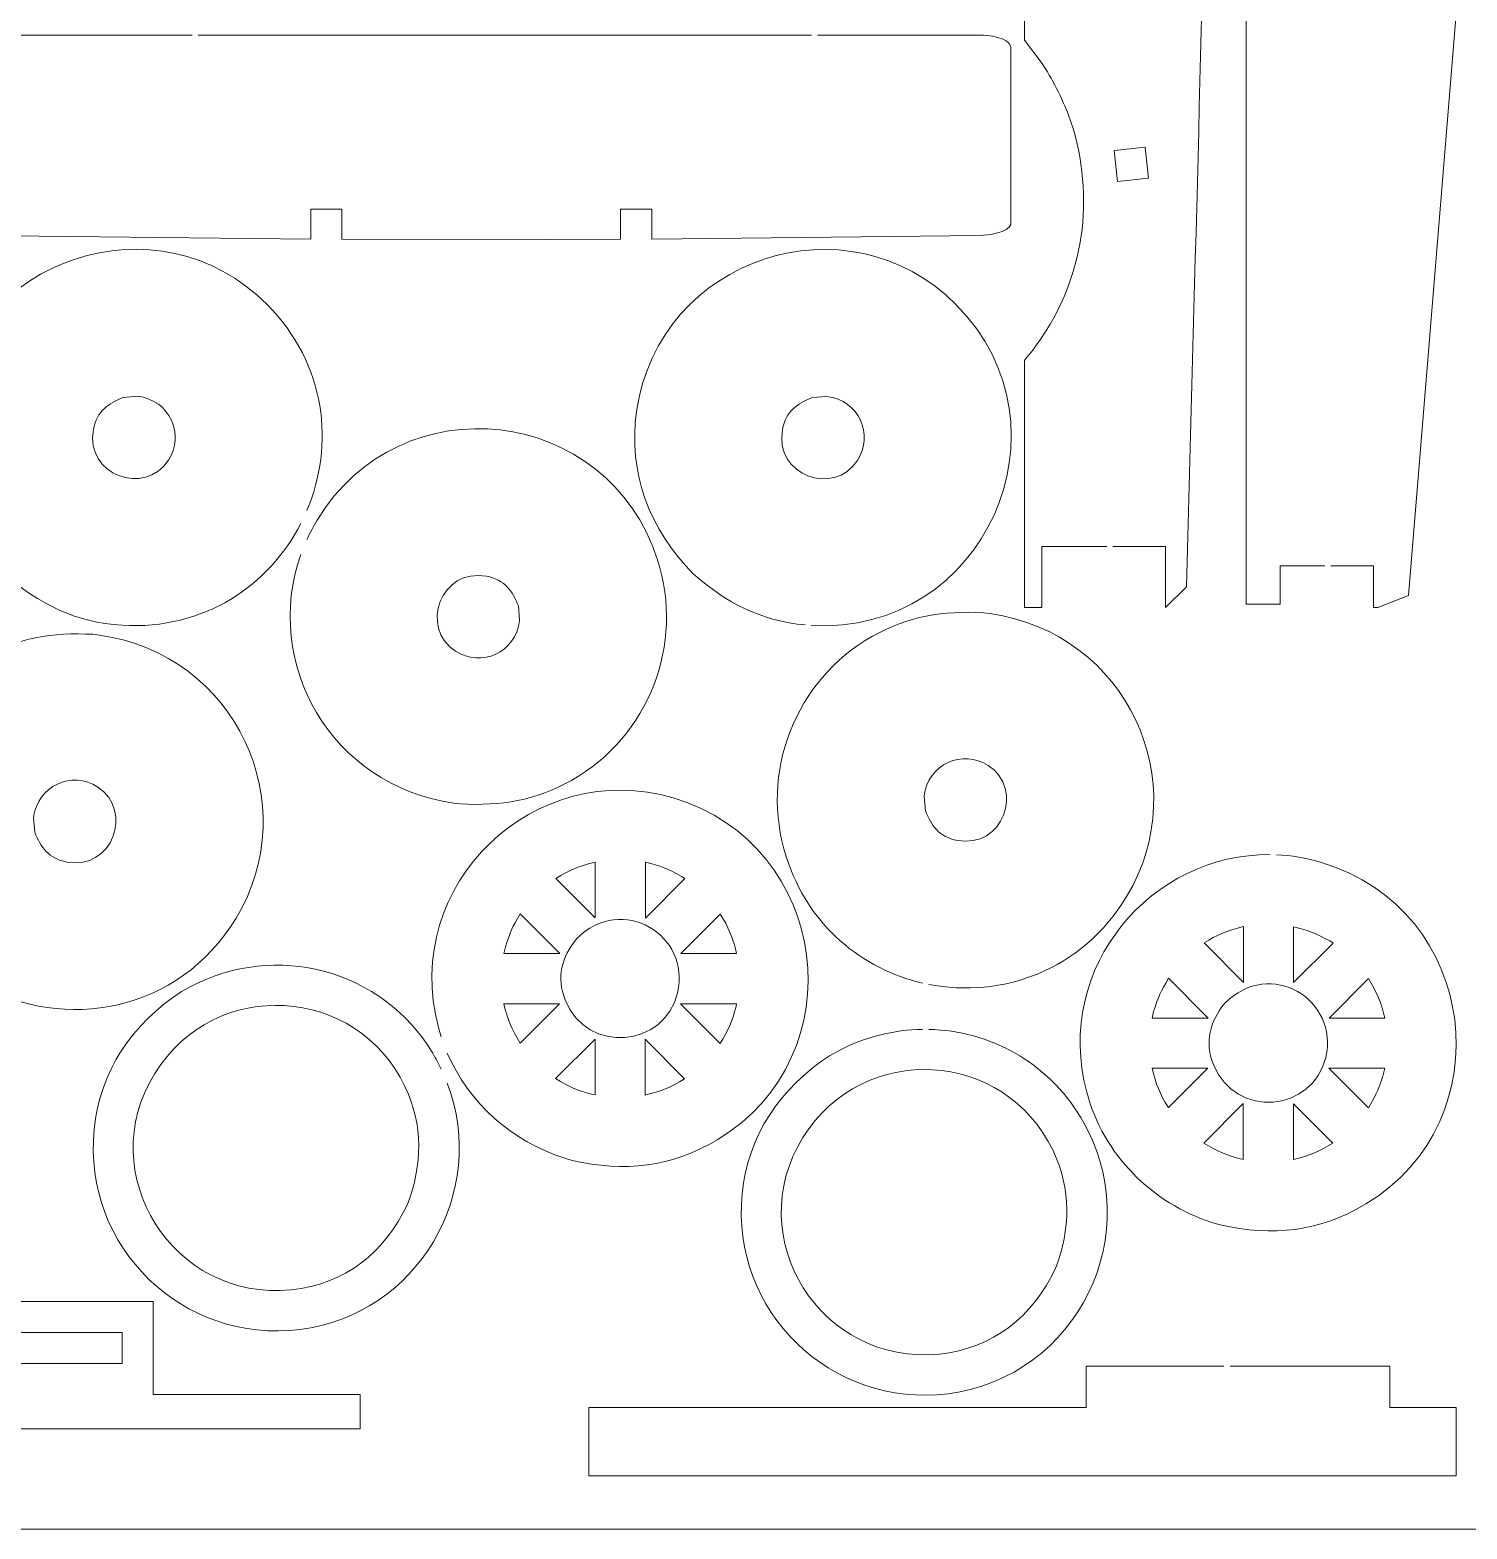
# Model space of a CAD drawing. Header units: centimetres. Extents: x -33.3 to 33.3, y -15.3 to 15.3.
# Drawn here: x -0.78 to 11.01, y -15.35 to -3.05 of the extents above; entities that cross this region are included whole.
import ezdxf

# ---------------------------------------------------------------- set-up
doc = ezdxf.new("R2010")
doc.units = ezdxf.units.CM
doc.header["$MEASUREMENT"] = 0
doc.layers.add('Layer 1', color=7, linetype='Continuous')

msp = doc.modelspace()

# ---------------------------------------------------------------- linework, layer by layer
at = {"layer": 'Layer 1', "color": 250, "lineweight": 20}
msp.add_open_spline([(-11.10211, -15.35), (-11.10211, -15.35), (11.0979, -15.35), (11.0979, -15.35), (11.0979, -15.35), (11.0979, -15.35), (11.0979, 15.35), (11.0979, 15.35), (11.0979, 15.35), (11.0979, 15.35), (-11.10211, 15.35), (-11.10211, 15.35), (-11.10211, 15.35), (-11.10211, 15.35), (-11.10211, -15.35), (-11.10211, -15.35), (-11.10211, -15.35), (-11.10211, -15.35), (-11.10211, -15.35), (-11.10211, -15.35)], degree=3, knots=[0, 0, 0, 0, 0.16666667, 0.16666667, 0.16666667, 0.16666667, 0.33333333, 0.33333333, 0.33333333, 0.33333333, 0.5, 0.5, 0.5, 0.5, 0.66666667, 0.66666667, 0.66666667, 0.66666667, 1, 1, 1, 1], dxfattribs=at)
at = {"layer": 'Layer 1', "lineweight": 9}
for points, knots in [([(8.054, -7.29039), (7.79271, -7.29039), (7.52274, -7.29039), (7.52274, -7.29039), (7.52274, -7.29039), (7.52274, -7.29039), (7.52274, -7.79006), (7.52274, -7.79006), (7.52274, -7.79006), (7.52274, -7.79006), (7.37997, -7.79006), (7.37997, -7.79006), (7.37997, -7.79006), (7.37997, -7.79006), (7.37997, -5.76279), (7.37997, -5.76279), (7.37997, -5.76279), (7.38895, -5.73612), (7.77232, -5.35335), (7.85132, -4.68713), (7.85132, -4.68713), (7.88791, -4.37855), (7.84787, -4.04071), (7.74014, -3.74923), (7.74014, -3.74923), (7.69399, -3.62434), (7.59799, -3.43631), (7.52392, -3.32567), (7.52392, -3.32567), (7.52392, -3.32567), (7.37997, -3.13592), (7.37997, -3.13592), (7.37997, -3.13592), (7.37683, 0.46571), (7.37819, 4.06762), (7.37649, 7.67008), (7.37649, 7.67008), (7.37395, 8.24177), (7.35099, 7.91821), (7.46771, 8.32215), (7.46771, 8.32215), (7.6167, 8.8378), (7.60851, 9.42255), (7.43533, 9.93085), (7.43533, 9.93085), (7.43533, 9.93085), (7.37478, 10.09423), (7.37478, 10.09423), (7.37478, 10.09423), (7.37478, 10.09423), (7.37478, 14.8854), (7.37478, 14.8854), (7.37478, 14.8854), (7.37478, 14.8854), (7.65493, 14.8854), (7.65493, 14.8854), (7.65493, 14.8854), (7.65493, 14.8854), (7.65493, 14.57126), (7.65493, 14.57126), (7.65493, 14.57126), (7.65493, 14.57126), (7.84617, 14.57126), (8.03741, 14.57126)], [0, 0, 0, 0, 0.05882353, 0.05882353, 0.05882353, 0.05882353, 0.11764706, 0.11764706, 0.11764706, 0.11764706, 0.17647059, 0.17647059, 0.17647059, 0.17647059, 0.23529412, 0.23529412, 0.23529412, 0.23529412, 0.29411765, 0.29411765, 0.29411765, 0.29411765, 0.35294118, 0.35294118, 0.35294118, 0.35294118, 0.41176471, 0.41176471, 0.41176471, 0.41176471, 0.47058824, 0.47058824, 0.47058824, 0.47058824, 0.52941176, 0.52941176, 0.52941176, 0.52941176, 0.58823529, 0.58823529, 0.58823529, 0.58823529, 0.64705882, 0.64705882, 0.64705882, 0.64705882, 0.70588235, 0.70588235, 0.70588235, 0.70588235, 0.76470588, 0.76470588, 0.76470588, 0.76470588, 0.82352941, 0.82352941, 0.82352941, 0.82352941, 0.88235294, 0.88235294, 0.88235294, 0.88235294, 1, 1, 1, 1]), ([(8.08741, 14.57126), (8.26061, 14.57126), (8.41988, 14.57126), (8.41988, 14.57126), (8.41988, 14.57126), (8.41988, 14.57126), (8.41988, 14.91395), (8.41988, 14.91395), (8.41988, 14.91395), (8.41988, 14.91395), (8.45491, 14.91395), (8.45491, 14.91395), (8.45491, 14.91395), (8.45491, 14.91395), (8.70732, 14.81442), (8.70732, 14.81442), (8.70732, 14.81442), (8.70732, 14.81442), (9.10001, 10.0436), (9.10001, 10.0436), (9.10001, 10.0436), (9.10001, 10.0436), (9.01618, 8.60282), (9.01618, 8.60282), (9.01618, 8.60282), (9.01618, 8.60282), (8.86844, 6.11025), (8.86844, 6.11025), (8.86844, 6.11025), (8.86844, 6.11025), (8.87005, 3.94449), (8.87005, 3.94449), (8.87005, 3.94449), (8.87005, 3.94449), (8.87007, -0.98483), (8.87007, -0.98483), (8.87007, -0.98483), (8.83678, -3.19233), (8.76305, -5.41102), (8.70965, -7.62012), (8.70965, -7.62012), (8.70965, -7.62012), (8.53637, -7.79006), (8.53637, -7.79006), (8.53637, -7.79006), (8.53637, -7.79006), (8.53637, -7.29039), (8.53637, -7.29039), (8.53637, -7.29039), (8.53637, -7.29039), (8.3303, -7.29039), (8.104, -7.29039)], [0, 0, 0, 0, 0.07142857, 0.07142857, 0.07142857, 0.07142857, 0.14285714, 0.14285714, 0.14285714, 0.14285714, 0.21428571, 0.21428571, 0.21428571, 0.21428571, 0.28571429, 0.28571429, 0.28571429, 0.28571429, 0.35714286, 0.35714286, 0.35714286, 0.35714286, 0.42857143, 0.42857143, 0.42857143, 0.42857143, 0.5, 0.5, 0.5, 0.5, 0.57142857, 0.57142857, 0.57142857, 0.57142857, 0.64285714, 0.64285714, 0.64285714, 0.64285714, 0.71428571, 0.71428571, 0.71428571, 0.71428571, 0.78571429, 0.78571429, 0.78571429, 0.78571429, 0.85714286, 0.85714286, 0.85714286, 0.85714286, 1, 1, 1, 1]), ([(9.84402, 14.41429), (9.59315, 14.41429), (9.34475, 14.41429), (9.34475, 14.41429), (9.34475, 14.41429), (9.34475, 14.41429), (9.34475, 14.91396), (9.34475, 14.91396), (9.34475, 14.91396), (9.34475, 14.91396), (9.20197, 14.91396), (9.20197, 14.91396), (9.20197, 14.91396), (9.20197, 14.91396), (9.20197, 12.8867), (9.20197, 12.8867), (9.20197, 12.8867), (9.21096, 12.86002), (9.59433, 12.47725), (9.67333, 11.81103), (9.67333, 11.81103), (9.70992, 11.50245), (9.66987, 11.16462), (9.56215, 10.87313), (9.56215, 10.87313), (9.516, 10.74823), (9.42, 10.56021), (9.34593, 10.44957), (9.34593, 10.44957), (9.34593, 10.44957), (9.20197, 10.25982), (9.20197, 10.25982), (9.20197, 10.25982), (9.19883, 6.65819), (9.20019, 3.0563), (9.1985, -0.54617), (9.1985, -0.54617), (9.19595, -1.11787), (9.173, -0.79431), (9.28971, -1.19825), (9.28971, -1.19825), (9.43871, -1.7139), (9.43052, -2.29864), (9.25734, -2.80695), (9.25734, -2.80695), (9.25734, -2.80695), (9.19679, -2.97033), (9.19679, -2.97033), (9.19679, -2.97033), (9.19679, -2.97033), (9.19679, -7.76151), (9.19679, -7.76151), (9.19679, -7.76151), (9.19679, -7.76151), (9.47694, -7.76151), (9.47694, -7.76151), (9.47694, -7.76151), (9.47694, -7.76151), (9.47694, -7.44735), (9.47694, -7.44735), (9.47694, -7.44735), (9.47694, -7.44735), (9.65796, -7.44735), (9.84389, -7.44735)], [0, 0, 0, 0, 0.05882353, 0.05882353, 0.05882353, 0.05882353, 0.11764706, 0.11764706, 0.11764706, 0.11764706, 0.17647059, 0.17647059, 0.17647059, 0.17647059, 0.23529412, 0.23529412, 0.23529412, 0.23529412, 0.29411765, 0.29411765, 0.29411765, 0.29411765, 0.35294118, 0.35294118, 0.35294118, 0.35294118, 0.41176471, 0.41176471, 0.41176471, 0.41176471, 0.47058824, 0.47058824, 0.47058824, 0.47058824, 0.52941176, 0.52941176, 0.52941176, 0.52941176, 0.58823529, 0.58823529, 0.58823529, 0.58823529, 0.64705882, 0.64705882, 0.64705882, 0.64705882, 0.70588235, 0.70588235, 0.70588235, 0.70588235, 0.76470588, 0.76470588, 0.76470588, 0.76470588, 0.82352941, 0.82352941, 0.82352941, 0.82352941, 0.88235294, 0.88235294, 0.88235294, 0.88235294, 1, 1, 1, 1]), ([(9.89388, -7.44735), (10.07298, -7.44735), (10.2419, -7.44735), (10.2419, -7.44735), (10.2419, -7.44735), (10.2419, -7.44735), (10.2419, -7.79004), (10.2419, -7.79004), (10.2419, -7.79004), (10.2419, -7.79004), (10.27691, -7.79004), (10.27691, -7.79004), (10.27691, -7.79004), (10.27691, -7.79004), (10.52933, -7.69051), (10.52933, -7.69051), (10.52933, -7.69051), (10.52933, -7.69051), (10.92202, -2.91969), (10.92202, -2.91969), (10.92202, -2.91969), (10.92202, -2.91969), (10.83819, -1.47893), (10.83819, -1.47893), (10.83819, -1.47893), (10.83819, -1.47893), (10.69044, 1.01365), (10.69044, 1.01365), (10.69044, 1.01365), (10.69044, 1.01365), (10.69207, 3.17943), (10.69207, 3.17943), (10.69207, 3.17943), (10.69207, 3.17943), (10.69208, 8.10874), (10.69208, 8.10874), (10.69208, 8.10874), (10.6588, 10.31622), (10.58505, 12.53493), (10.53166, 14.74402), (10.53166, 14.74402), (10.53166, 14.74402), (10.35836, 14.91396), (10.35836, 14.91396), (10.35836, 14.91396), (10.35836, 14.91396), (10.35836, 14.41429), (10.35836, 14.41429), (10.35836, 14.41429), (10.35836, 14.41429), (10.13251, 14.41429), (9.89402, 14.41429)], [0, 0, 0, 0, 0.07142857, 0.07142857, 0.07142857, 0.07142857, 0.14285714, 0.14285714, 0.14285714, 0.14285714, 0.21428571, 0.21428571, 0.21428571, 0.21428571, 0.28571429, 0.28571429, 0.28571429, 0.28571429, 0.35714286, 0.35714286, 0.35714286, 0.35714286, 0.42857143, 0.42857143, 0.42857143, 0.42857143, 0.5, 0.5, 0.5, 0.5, 0.57142857, 0.57142857, 0.57142857, 0.57142857, 0.64285714, 0.64285714, 0.64285714, 0.64285714, 0.71428571, 0.71428571, 0.71428571, 0.71428571, 0.78571429, 0.78571429, 0.78571429, 0.78571429, 0.85714286, 0.85714286, 0.85714286, 0.85714286, 1, 1, 1, 1]), ([(0.5506, -3.09325), (-0.47528, -3.09325), (-1.20612, -3.09325), (-1.20612, -3.09325), (-1.20612, -3.09325), (-1.2651, -3.09445), (-1.44288, -3.11428), (-1.45861, -3.18431), (-1.45861, -3.18431), (-1.45861, -3.18431), (-1.4585, -4.64697), (-1.4585, -4.64697), (-1.4585, -4.64697), (-1.43603, -4.71623), (-1.2654, -4.73528), (-1.20512, -4.73711), (-1.20512, -4.73711), (-1.20512, -4.73711), (1.52417, -4.76674), (1.52417, -4.76674), (1.52417, -4.76674), (1.52417, -4.76674), (1.52417, -4.52271), (1.52417, -4.52271), (1.52417, -4.52271), (1.52417, -4.52271), (1.77913, -4.52271), (1.77913, -4.52271), (1.77913, -4.52271), (1.77913, -4.52271), (1.77913, -4.76814), (1.77913, -4.76814), (1.77913, -4.76814), (1.77913, -4.76814), (3.4786, -4.77002), (3.4786, -4.77002), (3.4786, -4.77002), (3.4786, -4.77002), (4.06546, -4.76799), (4.06546, -4.76799), (4.06546, -4.76799), (4.06546, -4.76799), (4.06546, -4.52271), (4.06546, -4.52271), (4.06546, -4.52271), (4.06546, -4.52271), (4.32043, -4.52271), (4.32043, -4.52271), (4.32043, -4.52271), (4.32043, -4.52271), (4.32043, -4.76652), (4.32043, -4.76652), (4.32043, -4.76652), (4.32043, -4.76652), (7.01571, -4.73708), (7.01571, -4.73708), (7.01571, -4.73708), (7.0735, -4.73542), (7.25127, -4.71402), (7.26731, -4.64727), (7.26731, -4.64727), (7.26731, -4.64727), (7.26804, -3.18819), (7.26804, -3.18819), (7.26804, -3.18819), (7.24699, -3.11024), (7.07773, -3.09436), (7.01566, -3.09325), (7.01566, -3.09325), (7.01566, -3.09325), (6.47998, -3.09325), (5.68208, -3.09325)], [0, 0, 0, 0, 0.05263158, 0.05263158, 0.05263158, 0.05263158, 0.10526316, 0.10526316, 0.10526316, 0.10526316, 0.15789474, 0.15789474, 0.15789474, 0.15789474, 0.21052632, 0.21052632, 0.21052632, 0.21052632, 0.26315789, 0.26315789, 0.26315789, 0.26315789, 0.31578947, 0.31578947, 0.31578947, 0.31578947, 0.36842105, 0.36842105, 0.36842105, 0.36842105, 0.42105263, 0.42105263, 0.42105263, 0.42105263, 0.47368421, 0.47368421, 0.47368421, 0.47368421, 0.52631579, 0.52631579, 0.52631579, 0.52631579, 0.57894737, 0.57894737, 0.57894737, 0.57894737, 0.63157895, 0.63157895, 0.63157895, 0.63157895, 0.68421053, 0.68421053, 0.68421053, 0.68421053, 0.73684211, 0.73684211, 0.73684211, 0.73684211, 0.78947368, 0.78947368, 0.78947368, 0.78947368, 0.84210526, 0.84210526, 0.84210526, 0.84210526, 0.89473684, 0.89473684, 0.89473684, 0.89473684, 1, 1, 1, 1]), ([(8.36972, -4.0138), (8.36972, -4.0138), (8.39592, -4.26739), (8.39592, -4.26739), (8.39592, -4.26739), (8.39592, -4.26739), (8.14234, -4.29359), (8.14234, -4.29359), (8.14234, -4.29359), (8.14234, -4.29359), (8.11614, -4.04001), (8.11614, -4.04001), (8.11614, -4.04001), (8.11614, -4.04001), (8.36972, -4.0138), (8.36972, -4.0138)], [0, 0, 0, 0, 0.2, 0.2, 0.2, 0.2, 0.4, 0.4, 0.4, 0.4, 0.6, 0.6, 0.6, 0.6, 1, 1, 1, 1]), ([(1.49162, -6.99297), (1.71831, -6.45711), (1.65363, -5.79723), (1.16501, -5.30383), (1.16501, -5.30383), (0.2789, -4.40904), (-1.27588, -4.91201), (-1.45712, -6.17954), (-1.45712, -6.17954), (-1.52966, -6.68685), (-1.34828, -7.14957), (-0.99243, -7.51143), (-0.99243, -7.51143), (-0.70948, -7.7608), (-0.40694, -7.91226), (-0.02436, -7.93512), (-0.02436, -7.93512), (0.65182, -7.97552), (1.18186, -7.6065), (1.44162, -7.1)], [0, 0, 0, 0, 0.16666667, 0.16666667, 0.16666667, 0.16666667, 0.33333333, 0.33333333, 0.33333333, 0.33333333, 0.5, 0.5, 0.5, 0.5, 0.66666667, 0.66666667, 0.66666667, 0.66666667, 1, 1, 1, 1]), ([(5.62925, -7.9363), (7.04324, -8.0209), (7.81842, -6.3146), (6.81863, -5.30501), (6.81863, -5.30501), (5.93218, -4.40987), (4.37752, -4.91373), (4.1965, -6.18072), (4.1965, -6.18072), (4.12401, -6.68802), (4.30529, -7.15078), (4.66119, -7.51261), (4.66119, -7.51261), (4.93165, -7.75105), (5.22016, -7.89993), (5.57925, -7.93254)], [0, 0, 0, 0, 0.2, 0.2, 0.2, 0.2, 0.4, 0.4, 0.4, 0.4, 0.6, 0.6, 0.6, 0.6, 1, 1, 1, 1]), ([(1.44162, -7.35527), (1.12682, -8.23876), (1.68155, -9.24844), (2.69659, -9.39432), (2.69659, -9.39432), (2.69659, -9.39432), (2.75085, -9.40124), (2.75085, -9.40124), (2.75085, -9.40124), (3.08083, -9.41822), (3.36986, -9.37337), (3.66216, -9.2076), (3.66216, -9.2076), (4.29884, -8.84657), (4.58975, -8.09086), (4.36837, -7.39819), (4.36837, -7.39819), (3.9632, -6.13052), (2.26223, -5.93396), (1.57587, -7.0725), (1.57587, -7.0725), (1.5443, -7.12486), (1.51624, -7.17813), (1.49162, -7.23206)], [0, 0, 0, 0, 0.14285714, 0.14285714, 0.14285714, 0.14285714, 0.28571429, 0.28571429, 0.28571429, 0.28571429, 0.42857143, 0.42857143, 0.42857143, 0.42857143, 0.57142857, 0.57142857, 0.57142857, 0.57142857, 0.71428571, 0.71428571, 0.71428571, 0.71428571, 1, 1, 1, 1]), ([(-0.01555, -6.0659), (-0.13861, -6.11708), (-0.23047, -6.17496), (-0.25959, -6.32891), (-0.25959, -6.32891), (-0.33014, -6.70192), (0.16024, -6.88131), (0.35557, -6.58192), (0.35557, -6.58192), (0.49208, -6.37268), (0.3669, -6.0866), (0.10379, -6.05623), (0.10379, -6.05623), (0.10379, -6.05623), (-0.01555, -6.0659), (-0.01555, -6.0659)], [0, 0, 0, 0, 0.2, 0.2, 0.2, 0.2, 0.4, 0.4, 0.4, 0.4, 0.6, 0.6, 0.6, 0.6, 1, 1, 1, 1]), ([(5.63806, -6.06707), (5.51498, -6.11825), (5.42314, -6.17618), (5.39403, -6.33011), (5.39403, -6.33011), (5.32348, -6.7031), (5.81386, -6.88249), (6.00918, -6.58311), (6.00918, -6.58311), (6.14568, -6.37387), (6.02053, -6.08782), (5.75741, -6.05741), (5.75741, -6.05741), (5.75741, -6.05741), (5.63806, -6.06707), (5.63806, -6.06707)], [0, 0, 0, 0, 0.2, 0.2, 0.2, 0.2, 0.4, 0.4, 0.4, 0.4, 0.6, 0.6, 0.6, 0.6, 1, 1, 1, 1]), ([(3.22729, -7.77702), (3.17612, -7.65396), (3.11819, -7.5621), (2.96428, -7.533), (2.96428, -7.533), (2.59124, -7.46243), (2.41188, -7.95285), (2.71126, -8.14815), (2.71126, -8.14815), (2.92031, -8.28453), (3.20652, -8.15972), (3.23695, -7.89636), (3.23695, -7.89636), (3.23695, -7.89636), (3.22729, -7.77702), (3.22729, -7.77702)], [0, 0, 0, 0, 0.2, 0.2, 0.2, 0.2, 0.4, 0.4, 0.4, 0.4, 0.6, 0.6, 0.6, 0.6, 1, 1, 1, 1]), ([(6.59345, -10.88151), (7.18889, -10.99833), (7.84898, -10.77177), (8.21716, -10.16107), (8.21716, -10.16107), (8.78152, -9.22496), (8.22206, -8.001), (7.09645, -7.83923), (7.09645, -7.83923), (7.09645, -7.83923), (7.0422, -7.83232), (7.0422, -7.83232), (7.0422, -7.83232), (6.71226, -7.81533), (6.42314, -7.86023), (6.13089, -8.02594), (6.13089, -8.02594), (5.49422, -8.38698), (5.20329, -9.1427), (5.42468, -9.83537), (5.42468, -9.83537), (5.60642, -10.40397), (6.04883, -10.75708), (6.54345, -10.87086)], [0, 0, 0, 0, 0.14285714, 0.14285714, 0.14285714, 0.14285714, 0.28571429, 0.28571429, 0.28571429, 0.28571429, 0.42857143, 0.42857143, 0.42857143, 0.42857143, 0.57142857, 0.57142857, 0.57142857, 0.57142857, 0.71428571, 0.71428571, 0.71428571, 0.71428571, 1, 1, 1, 1]), ([(-1.18736, -10.88258), (-0.50756, -11.27175), (0.43964, -11.11864), (0.91011, -10.33821), (0.91011, -10.33821), (1.47438, -9.40218), (0.91519, -8.17827), (-0.2106, -8.01639), (-0.2106, -8.01639), (-0.2106, -8.01639), (-0.26486, -8.00945), (-0.26486, -8.00945), (-0.26486, -8.00945), (-0.5949, -7.99251), (-0.8838, -8.03732), (-1.17617, -8.2031), (-1.17617, -8.2031), (-1.81285, -8.56411), (-2.10376, -9.31986), (-1.88238, -10.0125), (-1.88238, -10.0125), (-1.76182, -10.38972), (-1.52652, -10.67211), (-1.23736, -10.85267)], [0, 0, 0, 0, 0.14285714, 0.14285714, 0.14285714, 0.14285714, 0.28571429, 0.28571429, 0.28571429, 0.28571429, 0.42857143, 0.42857143, 0.42857143, 0.42857143, 0.57142857, 0.57142857, 0.57142857, 0.57142857, 0.71428571, 0.71428571, 0.71428571, 0.71428571, 1, 1, 1, 1]), ([(6.56576, -9.45652), (6.61693, -9.5796), (6.67489, -9.67145), (6.82878, -9.70056), (6.82878, -9.70056), (7.20184, -9.77112), (7.38113, -9.28063), (7.08178, -9.0854), (7.08178, -9.0854), (6.87252, -8.94892), (6.58649, -9.07405), (6.55609, -9.33719), (6.55609, -9.33719), (6.55609, -9.33719), (6.56576, -9.45652), (6.56576, -9.45652)], [0, 0, 0, 0, 0.2, 0.2, 0.2, 0.2, 0.4, 0.4, 0.4, 0.4, 0.6, 0.6, 0.6, 0.6, 1, 1, 1, 1]), ([(2.64345, -11.44457), (2.82067, -11.85725), (3.1725, -12.16878), (3.60729, -12.30845), (3.60729, -12.30845), (3.60729, -12.30845), (3.66744, -12.32654), (3.66744, -12.32654), (3.66744, -12.32654), (4.09512, -12.42231), (4.48174, -12.38352), (4.86262, -12.1541), (4.86262, -12.1541), (5.99703, -11.4708), (5.79109, -9.73836), (4.49766, -9.35229), (4.49766, -9.35229), (3.36693, -9.01479), (2.25667, -10.05489), (2.57141, -11.2362), (2.57141, -11.2362), (2.57814, -11.26148), (2.58549, -11.28647), (2.59344, -11.31114)], [0, 0, 0, 0, 0.14285714, 0.14285714, 0.14285714, 0.14285714, 0.28571429, 0.28571429, 0.28571429, 0.28571429, 0.42857143, 0.42857143, 0.42857143, 0.42857143, 0.57142857, 0.57142857, 0.57142857, 0.57142857, 0.71428571, 0.71428571, 0.71428571, 0.71428571, 1, 1, 1, 1]), ([(-0.7413, -9.63369), (-0.69013, -9.75675), (-0.6322, -9.8486), (-0.47829, -9.87772), (-0.47829, -9.87772), (-0.10525, -9.94826), (0.0741, -9.45786), (-0.22527, -9.26255), (-0.22527, -9.26255), (-0.43432, -9.12619), (-0.72052, -9.25097), (-0.75096, -9.51433), (-0.75096, -9.51433), (-0.75096, -9.51433), (-0.7413, -9.63369), (-0.7413, -9.63369)], [0, 0, 0, 0, 0.2, 0.2, 0.2, 0.2, 0.4, 0.4, 0.4, 0.4, 0.6, 0.6, 0.6, 0.6, 1, 1, 1, 1]), ([(9.3959, -9.817), (8.42973, -9.80586), (7.61427, -10.73183), (7.88962, -11.7653), (7.88962, -11.7653), (8.02697, -12.28082), (8.42023, -12.67526), (8.92548, -12.83755), (8.92548, -12.83755), (8.92548, -12.83755), (8.98563, -12.85564), (8.98563, -12.85564), (8.98563, -12.85564), (9.41331, -12.95141), (9.79993, -12.91262), (10.18081, -12.68321), (10.18081, -12.68321), (11.31531, -11.99983), (11.10915, -10.26728), (9.81584, -9.88139), (9.81584, -9.88139), (9.69164, -9.84433), (9.5677, -9.82388), (9.4459, -9.81841)], [0, 0, 0, 0, 0.14285714, 0.14285714, 0.14285714, 0.14285714, 0.28571429, 0.28571429, 0.28571429, 0.28571429, 0.42857143, 0.42857143, 0.42857143, 0.42857143, 0.57142857, 0.57142857, 0.57142857, 0.57142857, 0.71428571, 0.71428571, 0.71428571, 0.71428571, 1, 1, 1, 1]), ([(3.83603, -9.88374), (3.71099, -9.91663), (3.64447, -9.94501), (3.53411, -10.01234), (3.53411, -10.01234), (3.53411, -10.01234), (3.85728, -10.33678), (3.85728, -10.33678), (3.85728, -10.33678), (3.85728, -10.33678), (3.85788, -9.87882), (3.85788, -9.87882), (3.85788, -9.87882), (3.85788, -9.87882), (3.83603, -9.88374), (3.83603, -9.88374)], [0, 0, 0, 0, 0.2, 0.2, 0.2, 0.2, 0.4, 0.4, 0.4, 0.4, 0.6, 0.6, 0.6, 0.6, 1, 1, 1, 1]), ([(4.56509, -9.99649), (4.45609, -9.93441), (4.39131, -9.90873), (4.26936, -9.87938), (4.26936, -9.87938), (4.26936, -9.87938), (4.26876, -10.33733), (4.26876, -10.33733), (4.26876, -10.33733), (4.26876, -10.33733), (4.59275, -10.01376), (4.59275, -10.01376), (4.59275, -10.01376), (4.59275, -10.01376), (4.56509, -9.99649), (4.56509, -9.99649)], [0, 0, 0, 0, 0.2, 0.2, 0.2, 0.2, 0.4, 0.4, 0.4, 0.4, 0.6, 0.6, 0.6, 0.6, 1, 1, 1, 1]), ([(3.7032, -10.50841), (3.58179, -10.65794), (3.53667, -10.82539), (3.61067, -11.00926), (3.61067, -11.00926), (3.79246, -11.46091), (4.42726, -11.399), (4.53258, -10.95163), (4.53258, -10.95163), (4.64369, -10.47971), (4.08017, -10.13015), (3.7032, -10.50841)], [0, 0, 0, 0, 0.25, 0.25, 0.25, 0.25, 0.5, 0.5, 0.5, 0.5, 1, 1, 1, 1]), ([(3.12062, -10.57382), (3.12062, -10.57382), (3.10723, -10.62848), (3.10723, -10.62848), (3.10723, -10.62848), (3.10723, -10.62848), (3.56703, -10.62848), (3.56703, -10.62848), (3.56703, -10.62848), (3.56703, -10.62848), (3.24259, -10.30277), (3.24259, -10.30277), (3.24259, -10.30277), (3.17487, -10.41666), (3.16092, -10.44759), (3.12062, -10.57382)], [0, 0, 0, 0, 0.2, 0.2, 0.2, 0.2, 0.4, 0.4, 0.4, 0.4, 0.6, 0.6, 0.6, 0.6, 1, 1, 1, 1]), ([(4.92746, -10.38007), (4.92746, -10.38007), (4.88354, -10.30491), (4.88354, -10.30491), (4.88354, -10.30491), (4.88354, -10.30491), (4.55953, -10.62848), (4.55953, -10.62848), (4.55953, -10.62848), (4.55953, -10.62848), (5.01749, -10.62848), (5.01749, -10.62848), (5.01749, -10.62848), (4.98874, -10.51435), (4.97852, -10.48613), (4.92746, -10.38007)], [0, 0, 0, 0, 0.2, 0.2, 0.2, 0.2, 0.4, 0.4, 0.4, 0.4, 0.6, 0.6, 0.6, 0.6, 1, 1, 1, 1]), ([(9.15421, -10.41284), (9.02916, -10.44574), (8.96267, -10.47411), (8.8523, -10.54145), (8.8523, -10.54145), (8.8523, -10.54145), (9.17546, -10.86588), (9.17546, -10.86588), (9.17546, -10.86588), (9.17546, -10.86588), (9.17607, -10.40793), (9.17607, -10.40793), (9.17607, -10.40793), (9.17607, -10.40793), (9.15421, -10.41284), (9.15421, -10.41284)], [0, 0, 0, 0, 0.2, 0.2, 0.2, 0.2, 0.4, 0.4, 0.4, 0.4, 0.6, 0.6, 0.6, 0.6, 1, 1, 1, 1]), ([(9.88328, -10.52559), (9.7742, -10.46349), (9.7096, -10.43785), (9.58756, -10.40847), (9.58756, -10.40847), (9.58756, -10.40847), (9.58695, -10.86643), (9.58695, -10.86643), (9.58695, -10.86643), (9.58695, -10.86643), (9.91094, -10.54286), (9.91094, -10.54286), (9.91094, -10.54286), (9.91094, -10.54286), (9.88328, -10.52559), (9.88328, -10.52559)], [0, 0, 0, 0, 0.2, 0.2, 0.2, 0.2, 0.4, 0.4, 0.4, 0.4, 0.6, 0.6, 0.6, 0.6, 1, 1, 1, 1]), ([(2.59344, -11.57699), (2.5725, -11.53327), (2.54922, -11.48989), (2.52356, -11.44702), (2.52356, -11.44702), (2.11327, -10.76163), (1.242, -10.52536), (0.52691, -10.90441), (0.52691, -10.90441), (0.52691, -10.90441), (0.46199, -10.94066), (0.46199, -10.94066), (0.46199, -10.94066), (0.06039, -11.20397), (-0.20562, -11.58928), (-0.25437, -12.072), (-0.25437, -12.072), (-0.3516, -13.03464), (0.4728, -13.83423), (1.43559, -13.71306), (1.43559, -13.71306), (2.40034, -13.59165), (2.98471, -12.58824), (2.64345, -11.69341)], [0, 0, 0, 0, 0.14285714, 0.14285714, 0.14285714, 0.14285714, 0.28571429, 0.28571429, 0.28571429, 0.28571429, 0.42857143, 0.42857143, 0.42857143, 0.42857143, 0.57142857, 0.57142857, 0.57142857, 0.57142857, 0.71428571, 0.71428571, 0.71428571, 0.71428571, 1, 1, 1, 1]), ([(9.0214, -11.03751), (8.89996, -11.18706), (8.85487, -11.35446), (8.92886, -11.53836), (8.92886, -11.53836), (9.11057, -11.98996), (9.74545, -11.92815), (9.85078, -11.48073), (9.85078, -11.48073), (9.96187, -11.00882), (9.39836, -10.65924), (9.0214, -11.03751)], [0, 0, 0, 0, 0.25, 0.25, 0.25, 0.25, 0.5, 0.5, 0.5, 0.5, 1, 1, 1, 1]), ([(2.31602, -12.68643), (2.44007, -12.36162), (2.44726, -12.03635), (2.29606, -11.71828), (2.29606, -11.71828), (1.90284, -10.89108), (0.7397, -10.81367), (0.24333, -11.61209), (0.24333, -11.61209), (-0.26659, -12.43229), (0.38969, -13.48555), (1.36347, -13.38745), (1.36347, -13.38745), (1.8029, -13.34318), (2.1298, -13.08202), (2.31602, -12.68643)], [0, 0, 0, 0, 0.2, 0.2, 0.2, 0.2, 0.4, 0.4, 0.4, 0.4, 0.6, 0.6, 0.6, 0.6, 1, 1, 1, 1]), ([(8.43881, -11.10292), (8.43881, -11.10292), (8.42542, -11.15759), (8.42542, -11.15759), (8.42542, -11.15759), (8.42542, -11.15759), (8.88522, -11.15759), (8.88522, -11.15759), (8.88522, -11.15759), (8.88522, -11.15759), (8.56078, -10.83187), (8.56078, -10.83187), (8.56078, -10.83187), (8.49306, -10.94576), (8.47911, -10.97669), (8.43881, -11.10292)], [0, 0, 0, 0, 0.2, 0.2, 0.2, 0.2, 0.4, 0.4, 0.4, 0.4, 0.6, 0.6, 0.6, 0.6, 1, 1, 1, 1]), ([(10.24566, -10.90918), (10.24566, -10.90918), (10.20172, -10.83401), (10.20172, -10.83401), (10.20172, -10.83401), (10.20172, -10.83401), (9.87773, -11.15759), (9.87773, -11.15759), (9.87773, -11.15759), (9.87773, -11.15759), (10.33569, -11.15759), (10.33569, -11.15759), (10.33569, -11.15759), (10.30689, -11.04341), (10.29674, -11.01527), (10.24566, -10.90918)], [0, 0, 0, 0, 0.2, 0.2, 0.2, 0.2, 0.4, 0.4, 0.4, 0.4, 0.6, 0.6, 0.6, 0.6, 1, 1, 1, 1]), ([(3.5652, -11.03998), (3.5652, -11.03998), (3.10723, -11.03998), (3.10723, -11.03998), (3.10723, -11.03998), (3.13969, -11.17414), (3.16926, -11.24571), (3.24119, -11.36354), (3.24119, -11.36354), (3.24119, -11.36354), (3.5652, -11.03998), (3.5652, -11.03998)], [0, 0, 0, 0, 0.25, 0.25, 0.25, 0.25, 0.5, 0.5, 0.5, 0.5, 1, 1, 1, 1]), ([(5.01251, -11.06198), (5.01251, -11.06198), (5.01749, -11.03998), (5.01749, -11.03998), (5.01749, -11.03998), (5.01749, -11.03998), (4.5577, -11.03998), (4.5577, -11.03998), (4.5577, -11.03998), (4.5577, -11.03998), (4.88212, -11.3657), (4.88212, -11.3657), (4.88212, -11.3657), (4.95051, -11.25463), (4.97906, -11.18803), (5.01251, -11.06198)], [0, 0, 0, 0, 0.2, 0.2, 0.2, 0.2, 0.4, 0.4, 0.4, 0.4, 0.6, 0.6, 0.6, 0.6, 1, 1, 1, 1]), ([(6.54345, -11.25096), (6.30761, -11.25397), (6.06811, -11.31233), (5.84394, -11.43115), (5.84394, -11.43115), (5.84394, -11.43115), (5.779, -11.4674), (5.779, -11.4674), (5.779, -11.4674), (5.37733, -11.73083), (5.11147, -12.11586), (5.06265, -12.59874), (5.06265, -12.59874), (4.96533, -13.56137), (5.7899, -14.36096), (6.7526, -14.2398), (6.7526, -14.2398), (7.80723, -14.10706), (8.40726, -12.92041), (7.84058, -11.97376), (7.84058, -11.97376), (7.56801, -11.51843), (7.09197, -11.26131), (6.59345, -11.25115)], [0, 0, 0, 0, 0.14285714, 0.14285714, 0.14285714, 0.14285714, 0.28571429, 0.28571429, 0.28571429, 0.28571429, 0.42857143, 0.42857143, 0.42857143, 0.42857143, 0.57142857, 0.57142857, 0.57142857, 0.57142857, 0.71428571, 0.71428571, 0.71428571, 0.71428571, 1, 1, 1, 1]), ([(3.83352, -11.78411), (3.83352, -11.78411), (3.85535, -11.78909), (3.85535, -11.78909), (3.85535, -11.78909), (3.85535, -11.78909), (3.85596, -11.33114), (3.85596, -11.33114), (3.85596, -11.33114), (3.85596, -11.33114), (3.53198, -11.6547), (3.53198, -11.6547), (3.53198, -11.6547), (3.64202, -11.7223), (3.70871, -11.75093), (3.83352, -11.78411)], [0, 0, 0, 0, 0.2, 0.2, 0.2, 0.2, 0.4, 0.4, 0.4, 0.4, 0.6, 0.6, 0.6, 0.6, 1, 1, 1, 1]), ([(4.26746, -11.33166), (4.26746, -11.33166), (4.26685, -11.78963), (4.26685, -11.78963), (4.26685, -11.78963), (4.40115, -11.7574), (4.4726, -11.72785), (4.59062, -11.65611), (4.59062, -11.65611), (4.59062, -11.65611), (4.26746, -11.33166), (4.26746, -11.33166)], [0, 0, 0, 0, 0.25, 0.25, 0.25, 0.25, 0.5, 0.5, 0.5, 0.5, 1, 1, 1, 1]), ([(7.63303, -13.21317), (7.75711, -12.88837), (7.76427, -12.56307), (7.61308, -12.24502), (7.61308, -12.24502), (7.21985, -11.41782), (6.05673, -11.34041), (5.56036, -12.13883), (5.56036, -12.13883), (5.05043, -12.95903), (5.70666, -14.01223), (6.68048, -13.91419), (6.68048, -13.91419), (7.1199, -13.86995), (7.44681, -13.60874), (7.63303, -13.21317)], [0, 0, 0, 0, 0.2, 0.2, 0.2, 0.2, 0.4, 0.4, 0.4, 0.4, 0.6, 0.6, 0.6, 0.6, 1, 1, 1, 1]), ([(8.88339, -11.56908), (8.88339, -11.56908), (8.42542, -11.56908), (8.42542, -11.56908), (8.42542, -11.56908), (8.4579, -11.7033), (8.48744, -11.77476), (8.55938, -11.89265), (8.55938, -11.89265), (8.55938, -11.89265), (8.88339, -11.56908), (8.88339, -11.56908)], [0, 0, 0, 0, 0.25, 0.25, 0.25, 0.25, 0.5, 0.5, 0.5, 0.5, 1, 1, 1, 1]), ([(10.3307, -11.59109), (10.3307, -11.59109), (10.33569, -11.56908), (10.33569, -11.56908), (10.33569, -11.56908), (10.33569, -11.56908), (9.87588, -11.56908), (9.87588, -11.56908), (9.87588, -11.56908), (9.87588, -11.56908), (10.20032, -11.8948), (10.20032, -11.8948), (10.20032, -11.8948), (10.26872, -11.78364), (10.29722, -11.71723), (10.3307, -11.59109)], [0, 0, 0, 0, 0.2, 0.2, 0.2, 0.2, 0.4, 0.4, 0.4, 0.4, 0.6, 0.6, 0.6, 0.6, 1, 1, 1, 1]), ([(9.15172, -12.31321), (9.15172, -12.31321), (9.17354, -12.31819), (9.17354, -12.31819), (9.17354, -12.31819), (9.17354, -12.31819), (9.17415, -11.86025), (9.17415, -11.86025), (9.17415, -11.86025), (9.17415, -11.86025), (8.85017, -12.18381), (8.85017, -12.18381), (8.85017, -12.18381), (8.96026, -12.25141), (9.02685, -12.28001), (9.15172, -12.31321)], [0, 0, 0, 0, 0.2, 0.2, 0.2, 0.2, 0.4, 0.4, 0.4, 0.4, 0.6, 0.6, 0.6, 0.6, 1, 1, 1, 1]), ([(9.58565, -11.86078), (9.58565, -11.86078), (9.58504, -12.31874), (9.58504, -12.31874), (9.58504, -12.31874), (9.71933, -12.28649), (9.79079, -12.25697), (9.9088, -12.18521), (9.9088, -12.18521), (9.9088, -12.18521), (9.58565, -11.86078), (9.58565, -11.86078)], [0, 0, 0, 0, 0.25, 0.25, 0.25, 0.25, 0.5, 0.5, 0.5, 0.5, 1, 1, 1, 1]), ([(-2.15985, -14.7831), (-2.05605, -14.7831), (-1.95452, -14.7831), (-1.95452, -14.7831), (-1.95452, -14.7831), (-1.95452, -14.7831), (-1.95452, -14.52814), (-1.95452, -14.52814), (-1.95452, -14.52814), (-1.95452, -14.52814), (1.92962, -14.52814), (1.92962, -14.52814), (1.92962, -14.52814), (1.92962, -14.52814), (1.92962, -14.24769), (1.92962, -14.24769), (1.92962, -14.24769), (1.92962, -14.24769), (0.22986, -14.24769), (0.22986, -14.24769), (0.22986, -14.24769), (0.22986, -14.24769), (0.22986, -13.4828), (0.22986, -13.4828), (0.22986, -13.4828), (0.22986, -13.4828), (-4.56384, -13.4828), (-4.56384, -13.4828), (-4.56384, -13.4828), (-4.56384, -13.4828), (-4.56384, -14.24769), (-4.56384, -14.24769), (-4.56384, -14.24769), (-4.56384, -14.24769), (-6.26359, -14.24769), (-6.26359, -14.24769), (-6.26359, -14.24769), (-6.26359, -14.24769), (-6.26359, -14.52814), (-6.26359, -14.52814), (-6.26359, -14.52814), (-6.26359, -14.52814), (-2.37946, -14.52814), (-2.37946, -14.52814), (-2.37946, -14.52814), (-2.37946, -14.52814), (-2.37946, -14.7831), (-2.37946, -14.7831), (-2.37946, -14.7831), (-2.37946, -14.7831), (-2.30003, -14.7831), (-2.20985, -14.7831)], [0, 0, 0, 0, 0.07142857, 0.07142857, 0.07142857, 0.07142857, 0.14285714, 0.14285714, 0.14285714, 0.14285714, 0.21428571, 0.21428571, 0.21428571, 0.21428571, 0.28571429, 0.28571429, 0.28571429, 0.28571429, 0.35714286, 0.35714286, 0.35714286, 0.35714286, 0.42857143, 0.42857143, 0.42857143, 0.42857143, 0.5, 0.5, 0.5, 0.5, 0.57142857, 0.57142857, 0.57142857, 0.57142857, 0.64285714, 0.64285714, 0.64285714, 0.64285714, 0.71428571, 0.71428571, 0.71428571, 0.71428571, 0.78571429, 0.78571429, 0.78571429, 0.78571429, 0.85714286, 0.85714286, 0.85714286, 0.85714286, 1, 1, 1, 1]), ([(-0.0251, -13.99273), (-0.0251, -13.99273), (-0.0251, -13.73777), (-0.0251, -13.73777), (-0.0251, -13.73777), (-0.0251, -13.73777), (-4.30889, -13.73777), (-4.30889, -13.73777), (-4.30889, -13.73777), (-4.30889, -13.73777), (-4.30889, -13.99273), (-4.30889, -13.99273), (-4.30889, -13.99273), (-4.30889, -13.99273), (-0.0251, -13.99273), (-0.0251, -13.99273)], [0, 0, 0, 0, 0.2, 0.2, 0.2, 0.2, 0.4, 0.4, 0.4, 0.4, 0.6, 0.6, 0.6, 0.6, 1, 1, 1, 1]), ([(9.01554, -14.01309), (8.43383, -14.01309), (7.88599, -14.01309), (7.88599, -14.01309), (7.88599, -14.01309), (7.88599, -14.01309), (7.88599, -14.35302), (7.88599, -14.35302), (7.88599, -14.35302), (7.88599, -14.35302), (3.80508, -14.35302), (3.80508, -14.35302), (3.80508, -14.35302), (3.80508, -14.35302), (3.80508, -14.91395), (3.80508, -14.91395), (3.80508, -14.91395), (3.80508, -14.91395), (10.92202, -14.91395), (10.92202, -14.91395), (10.92202, -14.91395), (10.92202, -14.91395), (10.92202, -14.35302), (10.92202, -14.35302), (10.92202, -14.35302), (10.92202, -14.35302), (10.37563, -14.35302), (10.37563, -14.35302), (10.37563, -14.35302), (10.37563, -14.35302), (10.37563, -14.01309), (10.37563, -14.01309), (10.37563, -14.01309), (10.37563, -14.01309), (9.70892, -14.01309), (9.06554, -14.01309)], [0, 0, 0, 0, 0.1, 0.1, 0.1, 0.1, 0.2, 0.2, 0.2, 0.2, 0.3, 0.3, 0.3, 0.3, 0.4, 0.4, 0.4, 0.4, 0.5, 0.5, 0.5, 0.5, 0.6, 0.6, 0.6, 0.6, 0.7, 0.7, 0.7, 0.7, 0.8, 0.8, 0.8, 0.8, 1, 1, 1, 1])]:
    msp.add_open_spline(points, degree=3, knots=knots, dxfattribs=at)
msp.add_open_spline([(5.63208, -3.09325), (4.24926, -3.09325), (2.11629, -3.09325), (0.6006, -3.09325)], degree=3, dxfattribs=at)

doc.saveas('drawing.dxf')
